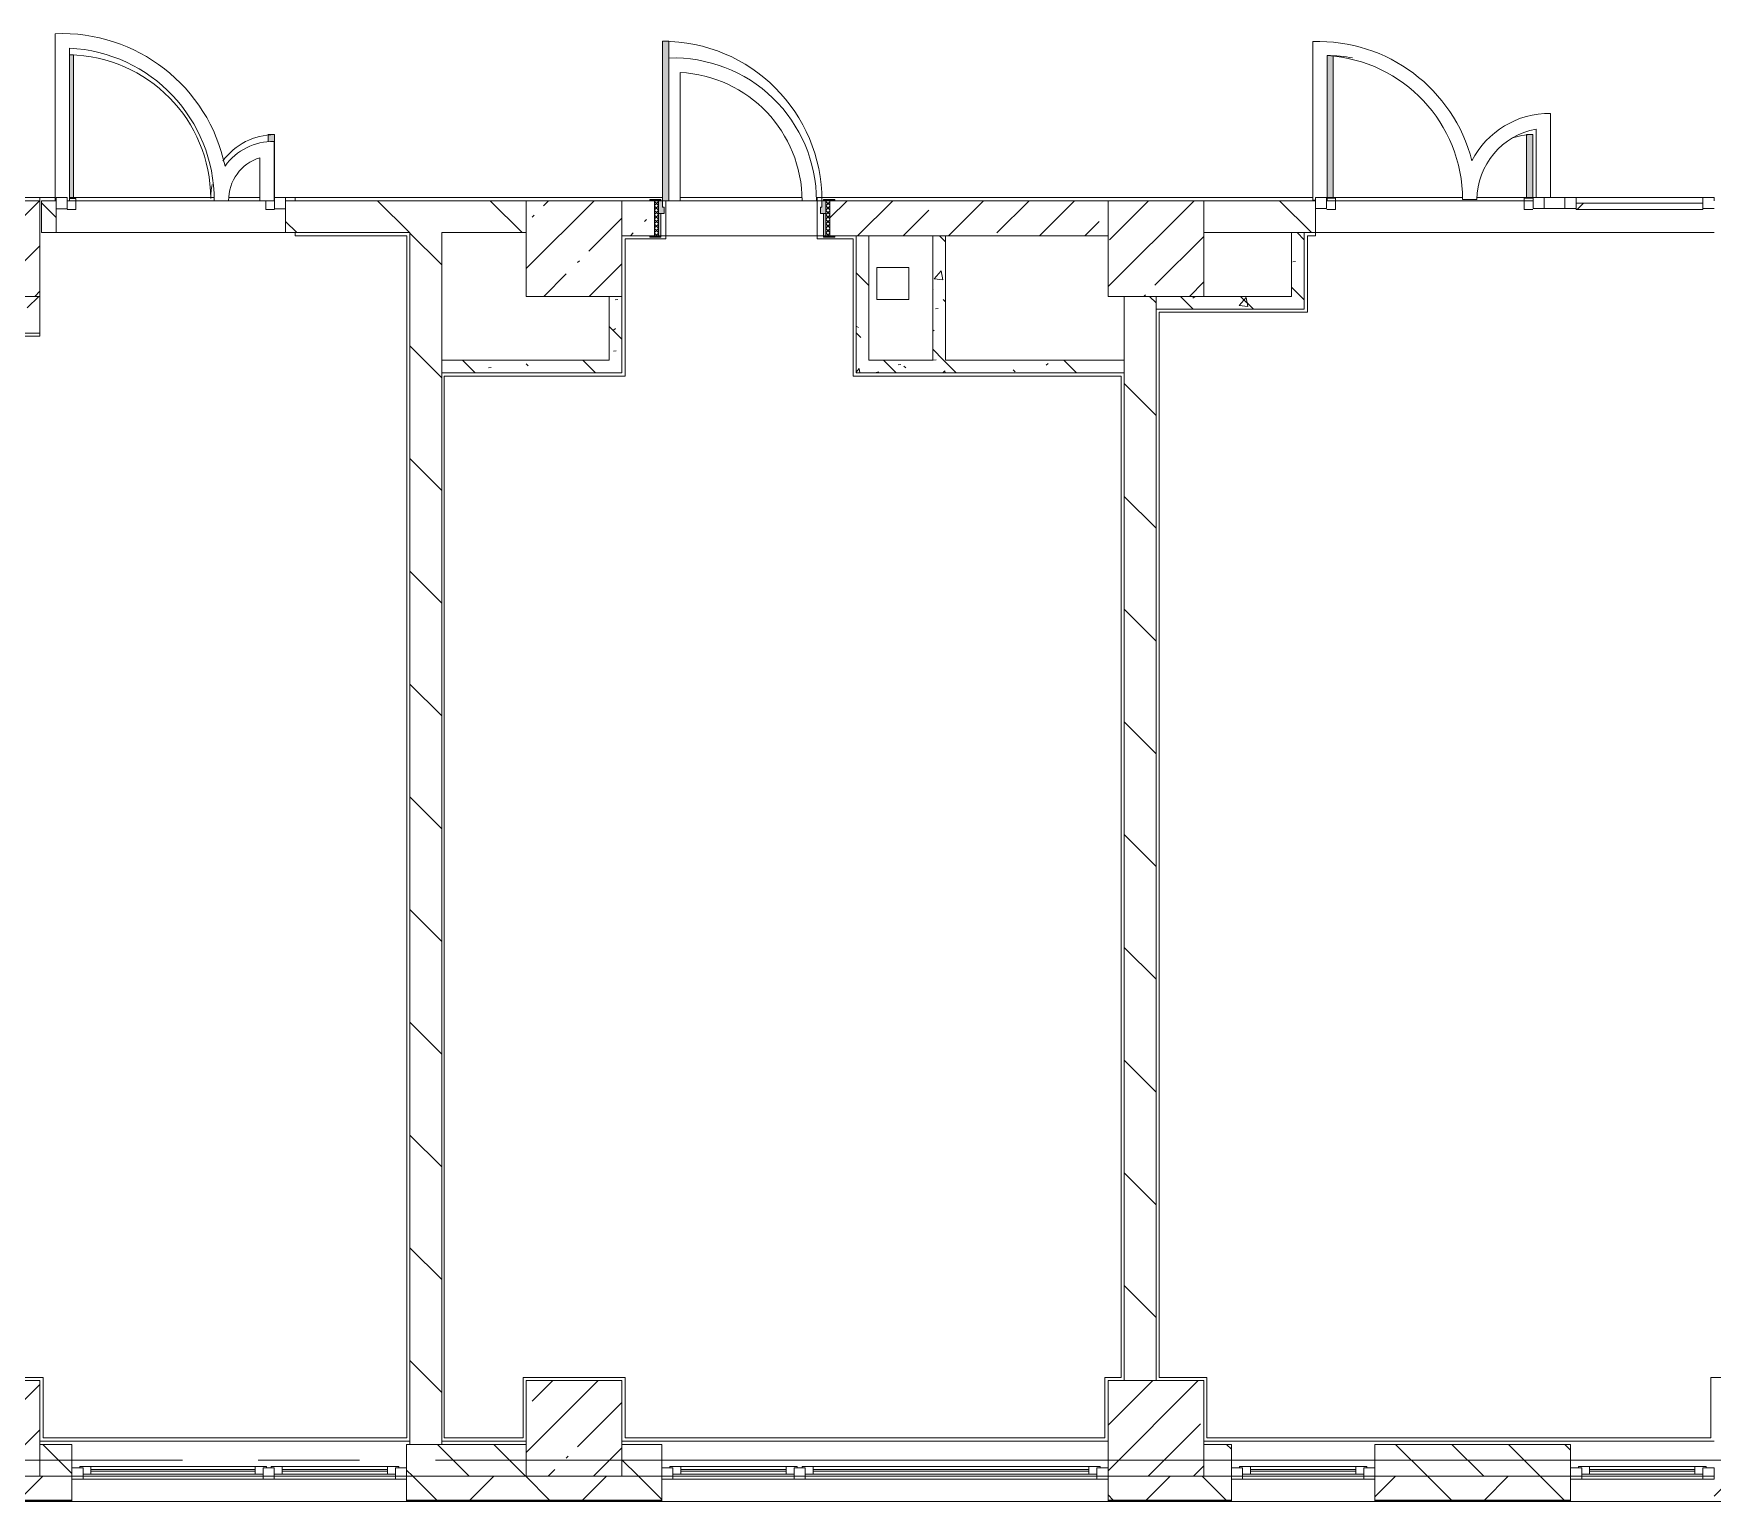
# Model space of a CAD drawing. Header units: millimetres. Extents: x 35316 to 242799, y -8553 to 29000.
# Drawn here: x 130397 to 140927, y -258 to 8948 of the extents above; entities that cross this region are included whole.
import ezdxf

# ---------------------------------------------------------------- set-up
doc = ezdxf.new("R2010")
doc.units = ezdxf.units.MM
doc.linetypes.add('Осевая', pattern=[3175, 635, -476.25, 1587.5, -476.25])
for name, color, linetype, lineweight, true_color in [('A-DETL-GENF-6', 7, 'Continuous', 5, 0xaaaaaa), ('A-DOOR-3', 7, 'Continuous', 5, 0xaaaaaa), ('A-DOOR-4', 7, 'Continuous', 5, 0xe2e2e2), ('A-DOOR-FRAM-2', 7, 'Continuous', 5, 0xe2e2e2), ('A-DOOR-FRAM-3', 7, 'Continuous', 5, 0xaaaaaa), ('A-FLOR-3', 7, 'Continuous', 5, 0xaaaaaa), ('I-WALL-6', 7, 'Continuous', 5, 0x787878)]:
    doc.layers.add(name, color=color, linetype=linetype, lineweight=lineweight, true_color=true_color)
for name, color, linetype, lineweight in [('A-GLAZ-2', 7, 'Continuous', 5), ('A-GLAZ-CURT-3', 7, 'Continuous', 5), ('A-GLAZ-CWMG-3', 7, 'Continuous', 5), ('A-WALL', 7, 'Continuous', 9), ('A-WALL-2', 7, 'Continuous', 5), ('I-WALL-5', 7, 'Continuous', 5), ('S-COLS-2', 7, 'Continuous', 5), ('Оси', 7, 'Continuous', 9), ('Оси-2', 7, 'Осевая', 9)]:
    doc.layers.add(name, color=color, linetype=linetype, lineweight=lineweight)
pattern_1 = [(135, (107926.8, 0), (-353.5534, -353.5534), [])]
pattern_2 = [(135, (107926.8, 0), (-377.171, -377.171), [533.4, -88.9, 17.78, -88.9]), (135, (107926.8, 376.94), (-377.171, -377.171), []), (50, (107926.8, 0), (637.6445, -55.787), [66.675, -733.425]), (355, (107926.8, 0), (-123.35, 668.699), [53.34, -586.74]), (100.451, (107979.94, -4.65), (514.299, 612.908), [56.665, -623.315]), (46.184, (107926.8, 177.8), (948.776, -147.15), [100.012, -1100.137]), (96.636, (108005.9, 165.5), (830.91, 865.997), [84.998, -934.973]), (351.184, (107926.8, 177.8), (830.918, 865.988), [80.01, -880.11]), (21, (108015.7, 133.35), (530.651, -357.928), [66.675, -733.425]), (326, (108015.7, 133.35), (216.308, 644.658), [53.34, -586.74]), (71.451, (108059.9, 103.5), (746.96, 286.724), [56.665, -623.315]), (37.5, (107926.8, 0), (10.8105, 295.9426), [16.764, -562.864, 16.764, -578.866, -588.962]), (37.5, (107926.8, 0), (10.8105, 295.9426), [-1175.258, 16.764, -572.198]), (7.5, (107926.8, 0), (233.869, 350.6318), [16.764, -322.834, 16.764, -549.529, -224.472]), (7.5, (107926.8, 0), (233.869, 350.6318), [-905.891, 16.764, -207.708]), (327.5, (107728.55, 0), (474.5678, -20.0513), [16.764, -205.486, 16.764, -676.656, -920.115]), (327.5, (107728.55, 0), (474.5678, -20.0513), [-915.67, 16.764, -903.351]), (317.5, (107639.65, 0), (518.452, 88.9934), [16.764, -272.161, 16.764, -443.738, -653.415]), (317.5, (107639.65, 0), (518.452, 88.9934), [-749.427, 16.764, -636.651])]

# ---------------------------------------------------------------- blocks, each defined once
blk = doc.blocks.new('BSC_Колонна _Прямоугольная - 600х600-23286269-3_3_2_птичка')
at = {"layer": 'S-COLS-2'}
h = blk.add_hatch(dxfattribs=at)
h.set_pattern_fill('FP_86', color=256, style=0, pattern_type=2)
h.set_pattern_definition([(45, (-29509.74, -7600), (-285.123, 285.123), []), (45, (-29224.6, -7600), (-285.123, 285.123), [504.031, -100.806, 16.764, -84.042])])
h.paths.add_polyline_path([(-300, -300), (300, -300), (300, 300), (-300, 300)])
for p, q in [((300, 300), (-300, 300)), ((-300, 300), (-300, -300)), ((300, -300), (300, 300)), ((-300, -300), (300, -300))]:
    blk.add_line(p, q, dxfattribs=at)
blk = doc.blocks.new('BSC_Колонна _Прямоугольная - 600х600-V109-3_3_2_птичка')
at = {"layer": 'S-COLS-2'}
h = blk.add_hatch(dxfattribs=at)
h.set_pattern_fill('FP_92', color=256, style=0, pattern_type=2)
h.set_pattern_definition([(45, (-25860, -200), (-285.123, 285.123), []), (45, (-25574.88, -200), (-285.123, 285.123), [504.031, -100.806, 16.764, -84.042])])
h.paths.add_polyline_path([(-300, -300), (300, -300), (300, 300), (-300, 300)])
for p, q in [((300, 300), (-300, 300)), ((-300, 300), (-300, -300)), ((300, -300), (300, 300)), ((-300, -300), (300, -300))]:
    blk.add_line(p, q, dxfattribs=at)
blk = doc.blocks.new('BSC_Колонна _Прямоугольная - 600х600-V110-3_3_2_птичка')
at = {"layer": 'S-COLS-2'}
h = blk.add_hatch(dxfattribs=at)
h.set_pattern_fill('FP_93', color=256, style=0, pattern_type=2)
h.set_pattern_definition([(45, (-29509.74, -200), (-285.123, 285.123), []), (45, (-29224.6, -200), (-285.123, 285.123), [504.031, -100.806, 16.764, -84.042])])
h.paths.add_polyline_path([(-300, -300), (300, -300), (300, 300), (-300, 300)])
for p, q in [((300, 300), (-300, 300)), ((-300, 300), (-300, -300)), ((300, -300), (300, 300)), ((-300, -300), (300, -300))]:
    blk.add_line(p, q, dxfattribs=at)
blk = doc.blocks.new('BSC_Колонна _Прямоугольная - 600х600-V121-3_3_2_птичка')
at = {"layer": 'S-COLS-2'}
h = blk.add_hatch(dxfattribs=at)
h.set_pattern_fill('FP_105', color=256, style=0, pattern_type=2)
h.set_pattern_definition([(45, (-25860, -7600), (-285.123, 285.123), []), (45, (-25574.88, -7600), (-285.123, 285.123), [504.031, -100.806, 16.764, -84.042])])
h.paths.add_polyline_path([(-300, -300), (300, -300), (300, 300), (-300, 300)])
for p, q in [((300, 300), (-300, 300)), ((-300, 300), (-300, -300)), ((300, -300), (300, 300)), ((-300, -300), (300, -300))]:
    blk.add_line(p, q, dxfattribs=at)
blk = doc.blocks.new('120_Окно_СКБ_2Ст - 120_Окно_СКБ_2Ст 2100х2500 _мал створка СЛЕВА_-V125-3_3_2_птичка')
at = {"layer": 'A-GLAZ-2'}
for p, q in [((-1050, -127), (-1050, -57)), ((-1050, -57), (-980, -57)), ((1050, -57), (-1050, -57)), ((-980, -57), (-980, -127)), ((-220, -87), (-980, -87)), ((-980, -87), (-980, -127)), ((-930, -137), (-930, -87)), ((-270, -137), (-270, -87)), ((-220, -127), (-220, -57)), ((-220, -57), (-150, -57)), ((-220, -127), (-220, -87)), ((-150, -57), (-150, -127)), ((980, -87), (-150, -87)), ((-150, -87), (-150, -127)), ((-100, -137), (-100, -87)), ((930, -137), (930, -87)), ((980, -127), (980, -57)), ((980, -57), (1050, -57)), ((980, -127), (980, -87)), ((1050, -57), (1050, -127)), ((-980, -127), (-1050, -127)), ((-1050, -127), (-1000, -127)), ((-980, -127), (-1000, -127)), ((-1000, -127), (-1000, -137)), ((-1000, -137), (-200, -137)), ((-200, -137), (-1000, -137)), ((-930, -107), (-270, -107)), ((-270, -117), (-930, -117)), ((-150, -127), (-220, -127)), ((-200, -127), (-220, -127)), ((-200, -127), (-170, -127)), ((-200, -137), (-200, -127)), ((-150, -127), (-170, -127)), ((-170, -127), (-170, -137)), ((-170, -137), (1000, -137)), ((1000, -137), (-170, -137)), ((-100, -107), (930, -107)), ((930, -117), (-100, -117)), ((1050, -127), (980, -127)), ((1000, -127), (980, -127)), ((1000, -127), (1050, -127)), ((1000, -137), (1000, -127))]:
    blk.add_line(p, q, dxfattribs=at)
blk = doc.blocks.new('120_Окно_СКБ_1Ст - 120_Окно_СКБ_1Ст 900х2500_h_-22445987-3_3_2_птичка')
at = {"layer": 'A-GLAZ-2'}
for p, q in [((-450, -127), (-450, -57)), ((-450, -57), (-380, -57)), ((450, -57), (-450, -57)), ((-380, -57), (-380, -127)), ((380, -87), (-380, -87)), ((-380, -87), (-380, -127)), ((-330, -137), (-330, -87)), ((330, -137), (330, -87)), ((380, -127), (380, -57)), ((380, -57), (450, -57)), ((380, -127), (380, -87)), ((450, -57), (450, -127)), ((-380, -127), (-450, -127)), ((-450, -127), (-400, -127)), ((-380, -127), (-400, -127)), ((-400, -127), (-400, -137)), ((-400, -137), (400, -137)), ((400, -137), (-400, -137)), ((-330, -107), (330, -107)), ((330, -117), (-330, -117)), ((450, -127), (380, -127)), ((400, -127), (380, -127)), ((400, -127), (450, -127)), ((400, -137), (400, -127))]:
    blk.add_line(p, q, dxfattribs=at)
blk = doc.blocks.new('120_Окно_СКБ_2Ст - 120_Окно_СКБ_2Ст 2800х2500_створка_-22445922-3_3_2_птичка')
at = {"layer": 'A-GLAZ-2'}
for p, q in [((-1400, -127), (-1400, -57)), ((-1400, -57), (-1330, -57)), ((1400, -57), (-1400, -57)), ((-1330, -57), (-1330, -127)), ((500, -87), (-1330, -87)), ((-1330, -87), (-1330, -127)), ((-1280, -137), (-1280, -87)), ((450, -137), (450, -87)), ((500, -127), (500, -57)), ((500, -57), (570, -57)), ((500, -127), (500, -87)), ((570, -57), (570, -127)), ((1330, -87), (570, -87)), ((570, -87), (570, -127)), ((620, -137), (620, -87)), ((1280, -137), (1280, -87)), ((1330, -127), (1330, -57)), ((1330, -57), (1400, -57)), ((1330, -127), (1330, -87)), ((1400, -57), (1400, -127)), ((-1330, -127), (-1400, -127)), ((-1400, -127), (-1350, -127)), ((-1330, -127), (-1350, -127)), ((-1350, -127), (-1350, -137)), ((-1350, -137), (520, -137)), ((520, -137), (-1350, -137)), ((-1280, -107), (450, -107)), ((450, -117), (-1280, -117)), ((570, -127), (500, -127)), ((520, -127), (500, -127)), ((520, -127), (550, -127)), ((520, -137), (520, -127)), ((570, -127), (550, -127)), ((550, -127), (550, -137)), ((550, -137), (1350, -137)), ((1350, -137), (550, -137)), ((620, -107), (1280, -107)), ((1280, -117), (620, -117)), ((1400, -127), (1330, -127)), ((1350, -127), (1330, -127)), ((1350, -127), (1400, -127)), ((1350, -137), (1350, -127))]:
    blk.add_line(p, q, dxfattribs=at)
blk = doc.blocks.new('BSC_Колонна _Прямоугольная - 600х600-V221-3_3_2_птичка')
at = {"layer": 'S-COLS-2'}
h = blk.add_hatch(dxfattribs=at)
h.set_pattern_fill('FP_166', color=256, style=0, pattern_type=2)
h.set_pattern_definition([(45, (-22210, -7600), (-285.123, 285.123), []), (45, (-21924.88, -7600), (-285.123, 285.123), [504.031, -100.806, 16.764, -84.042])])
h.paths.add_polyline_path([(-300, -300), (300, -300), (300, 300), (-300, 300)])
for p, q in [((300, 300), (-300, 300)), ((-300, 300), (-300, -300)), ((300, -300), (300, 300)), ((-300, -300), (300, -300))]:
    blk.add_line(p, q, dxfattribs=at)
blk = doc.blocks.new('BSC_Колонна _Прямоугольная - 600х600-V222-3_3_2_птичка')
at = {"layer": 'S-COLS-2'}
h = blk.add_hatch(dxfattribs=at)
h.set_pattern_fill('FP_167', color=256, style=0, pattern_type=2)
h.set_pattern_definition([(45, (-22210, -200), (-285.123, 285.123), []), (45, (-21924.88, -200), (-285.123, 285.123), [504.031, -100.806, 16.764, -84.042])])
h.paths.add_polyline_path([(-300, -300), (300, -300), (300, 300), (-300, 300)])
for p, q in [((300, 300), (-300, 300)), ((-300, 300), (-300, -300)), ((300, -300), (300, 300)), ((-300, -300), (300, -300))]:
    blk.add_line(p, q, dxfattribs=at)
blk = doc.blocks.new('110_Дверь_СКБ_1Ст_Внутренняя1 - Д-4_п__1100x2100h_административные помещения-32218723-3_3_2_птичка')
at = {"layer": 'A-DOOR-3'}
h = blk.add_hatch(dxfattribs=at)
h.set_pattern_fill('FP_33', color=256, style=0, pattern_type=2)
h.set_pattern_definition([(135, (1751.41, 174.685), (-14.14214, -14.14214), []), (225, (1751.41, 174.685), (14.14214, -14.14214), [])])
h.paths.add_polyline_path([(562.5, -110), (562.5, 110), (537.5, 110), (537.5, -110)])
at = {"layer": 'A-DOOR-4'}
h = blk.add_hatch(color=256, dxfattribs=at)
h.paths.add_polyline_path([(537.5, 30), (537.5, 110), (512.5, 110), (512.5, 70), (502.5, 70), (502.5, 30)])
h.paths.add_polyline_path([(-477.5, 30), (-477.5, 70), (-487.5, 70), (-487.5, 110), (-512.5, 110), (-512.5, 30)])
at = {"layer": 'A-DOOR-FRAM-2'}
for points in [[(-447.5, 110), (-447.5, 1110), (-487.5, 1110), (-487.5, 110)], [(-497.5, 110), (-497.5, 118), (-567.5, 118), (-562.4, 110)], [(592.5, 110), (592.5, 118), (522.5, 118), (522.5, 110)], [(-497.5, -110), (-497.5, 30), (-512.5, 30), (-512.5, -110)], [(537.5, -110), (537.5, 30), (522.5, 30), (522.5, -110)], [(-497.5, -118), (-497.5, -110), (-567.5, -110), (-562.4, -118)], [(592.5, -118), (592.5, -110), (522.5, -110), (522.5, -118)]]:
    blk.add_hatch(color=256, dxfattribs=at).paths.add_polyline_path(points)
at = {"layer": 'A-DOOR-FRAM-3'}
h = blk.add_hatch(dxfattribs=at)
h.set_pattern_fill('FP_34', color=256, style=0, pattern_type=2)
h.set_pattern_definition([(45, (-371.384, 174.685), (-14.1421, 14.1421), []), (135, (-371.384, 174.685), (-14.1421, -14.1421), [])])
h.paths.add_polyline_path([(-512.5, -110), (-512.5, 110), (-537.5, 110), (-537.5, -110)])
at = {"layer": 'A-DOOR-3'}
for p, q in [((-487.5, 1110), (-487.5, 110)), ((-447.5, 1110), (-487.5, 1110)), ((-447.5, 110), (-447.5, 1110)), ((-487.5, 110), (-447.5, 110))]:
    blk.add_line(p, q, dxfattribs=at)
blk.add_arc((-487.5, 110), 1000, 360, 90, dxfattribs=at)
at = {"layer": 'A-DOOR-FRAM-3'}
for p, q in [((-497.5, 118), (-567.5, 118)), ((-567.5, 118), (-567.5, 110)), ((-567.5, 110), (-497.5, 110)), ((-512.5, 110), (-537.5, 110)), ((-537.5, 110), (-537.5, -110)), ((-487.5, 110), (-512.5, 110)), ((-512.5, 110), (-512.5, 30)), ((-512.5, -110), (-512.5, 110)), ((-497.5, 110), (-512.5, 110)), ((-512.5, 110), (-512.5, 109)), ((-512.5, 109), (-497.5, 109)), ((-497.5, 110), (-497.5, 118)), ((-497.5, 109), (-497.5, 110)), ((-487.5, 70), (-487.5, 110)), ((512.5, 110), (512.5, 70)), ((537.5, 110), (512.5, 110)), ((592.5, 118), (522.5, 118)), ((522.5, 118), (522.5, 110)), ((537.5, 110), (522.5, 110)), ((522.5, 110), (522.5, 109)), ((522.5, 110), (592.5, 110)), ((522.5, 109), (537.5, 109)), ((537.5, 30), (537.5, 110)), ((562.5, 110), (537.5, 110)), ((537.5, 110), (537.5, -110)), ((537.5, 109), (537.5, 110)), ((562.5, -110), (562.5, 110)), ((592.5, 110), (592.5, 118)), ((-512.5, 30), (-477.5, 30)), ((-497.5, 30), (-512.5, 30)), ((-512.5, 30), (-512.5, -110)), ((-497.5, -110), (-497.5, 30)), ((-477.5, 70), (-487.5, 70)), ((-477.5, 30), (-477.5, 70)), ((512.5, 70), (502.5, 70)), ((502.5, 70), (502.5, 30)), ((502.5, 30), (537.5, 30)), ((537.5, 30), (522.5, 30)), ((522.5, 30), (522.5, -110)), ((537.5, -110), (537.5, 30)), ((-497.5, -110), (-567.5, -110)), ((-567.5, -110), (-567.5, -118)), ((-567.5, -118), (-497.5, -118)), ((-537.5, -110), (-512.5, -110)), ((-512.5, -110), (-497.5, -110)), ((-497.5, -118), (-497.5, -110)), ((522.5, -110), (537.5, -110)), ((592.5, -110), (522.5, -110)), ((522.5, -110), (522.5, -118)), ((522.5, -118), (592.5, -118)), ((537.5, -110), (562.5, -110)), ((592.5, -118), (592.5, -110))]:
    blk.add_line(p, q, dxfattribs=at)
blk = doc.blocks.new('Прямоугольный импост - 50 x 70 мм-31700031-3_3_2_птичка')
at = {"layer": 'A-GLAZ-CWMG-3'}
for p, q in [((-70, 35), (0, 35)), ((-70, -35), (-70, 35)), ((0, -35), (-70, -35)), ((0, -15), (0, -35))]:
    blk.add_line(p, q, dxfattribs=at)
blk = doc.blocks.new('Дверь_Витражная_остекление_ - ДВН_ДАО_Главный вход_1200 в свету-31742133-3_3_2_птичка')
at = {"layer": 'A-DOOR-4'}
for points in [[(-607, 30), (-607, 920), (-643, 925), (-643, 30)], [(607, 30), (647, 35), (647, 430), (607, 430), (607, 35)]]:
    blk.add_hatch(color=256, dxfattribs=at).paths.add_polyline_path(points)
at = {"layer": 'A-DETL-GENF-6'}
for p, q in [((-607, 30), (-607, 920)), ((647, 430), (607, 430)), ((607, 430), (607, 30)), ((647, 35), (647, 430)), ((-643, 30), (-607, 30)), ((-592, 30), (-643, 30)), ((-592, -40), (-592, 30)), ((592, -40), (592, 30)), ((592, 30), (647, 30)), ((607, 30), (647, 30)), ((-647, -40), (-592, -40)), ((647, -40), (592, -40))]:
    blk.add_line(p, q, dxfattribs=at)
at = {"layer": 'A-DOOR-3'}
blk.add_line((647, 430), (647, 35), dxfattribs=at)
for centre, radius, start, end in [((-647, 30), 895, 79.5087, 89.7197), ((647, 30), 400, 90, 110.0384)]:
    blk.add_arc(centre, radius, start, end, dxfattribs=at)
blk = doc.blocks.new('Системная панель - Стемалит - 40мм-32257327-3_3_2_птичка')
at = {"layer": 'A-GLAZ-CURT-3'}
for p, q in [((65, 35), (-65, 35)), ((-65, 35), (-65, -35)), ((65, -35), (65, 35)), ((-65, -35), (65, -35))]:
    blk.add_line(p, q, dxfattribs=at)
blk = doc.blocks.new('Прямоугольный импост - 50 x 70 мм-31687886-3_3_2_птичка')
at = {"layer": 'A-GLAZ-CWMG-3'}
for p, q in [((-35, 35), (35, 35)), ((-35, -35), (-35, 35)), ((35, 35), (35, -35)), ((35, -35), (-35, -35))]:
    blk.add_line(p, q, dxfattribs=at)
blk = doc.blocks.new('Прямоугольный импост - 50 x 70 мм-31701779-3_3_2_птичка')
at = {"layer": 'A-GLAZ-CWMG-3'}
for p, q in [((0, 35), (-70, 35)), ((-70, 35), (-70, -35)), ((0, -35), (0, 35)), ((-70, -35), (0, -35))]:
    blk.add_line(p, q, dxfattribs=at)
blk = doc.blocks.new('Системная панель - Стекло - 40мм-32257331-3_3_2_птичка')
at = {"layer": 'A-GLAZ-CURT-3'}
h = blk.add_hatch(dxfattribs=at)
h.set_pattern_fill('FP_191', color=256, style=0, pattern_type=2)
h.set_pattern_definition([(45, (-33042.5, -7385), (-1414.21, 1414.21), [1000, -3000]), (45, (-34042.5, -7885), (-1414.21, 1414.21), [3000, -1000]), (45, (-32042.5, -8385), (-1414.21, 1414.21), [1000, -3000])])
h.paths.add_polyline_path([(398, -40), (398, 0), (-398, 0), (-398, -40), (156, -40)])
for p, q in [((398, 0), (-398, 0)), ((-398, 0), (-398, -40)), ((398, -40), (398, 0)), ((-398, -40), (398, -40))]:
    blk.add_line(p, q, dxfattribs=at)
blk = doc.blocks.new('Прямоугольный импост - 50 x 70 мм-31702100-3_3_2_птичка')
at = {"layer": 'A-GLAZ-CWMG-3'}
for p, q in [((-35, 35), (35, 35)), ((-35, -35), (-35, 35)), ((35, 35), (35, -35)), ((35, -35), (-35, -35))]:
    blk.add_line(p, q, dxfattribs=at)
blk = doc.blocks.new('Прямоугольный импост - 50 x 70 мм-31720914-3_3_2_птичка')
at = {"layer": 'A-GLAZ-CWMG-3'}
blk.add_line((32940, 7920), (32145, 7920), dxfattribs=at)
blk = doc.blocks.new('Прямоугольный импост - 50 x 70 мм-31927764-3_3_2_птичка')
at = {"layer": 'A-GLAZ-CWMG-3'}
for p, q in [((-70, 35), (0, 35)), ((-70, -35), (-70, 35)), ((0, 35), (0, -35)), ((0, -35), (-70, -35))]:
    blk.add_line(p, q, dxfattribs=at)
blk = doc.blocks.new('Дверь_Витражная_остекление_ - ДВН_ДАО_Главный вход_1200 в свету Д-22 _п_-V275-3_3_2_птичка')
at = {"layer": 'A-DOOR-4'}
for points in [[(-636, 30), (-610, 30), (-610, 930), (-636, 930), (-636, 126)], [(648, 30), (650, 35), (648, 430), (610, 430), (610, 386), (648, 388), (648, 35)]]:
    blk.add_hatch(color=256, dxfattribs=at).paths.add_polyline_path(points)
at = {"layer": 'A-DETL-GENF-6'}
for p, q in [((-610, 930), (-636, 930)), ((-610, 30), (-610, 930)), ((650, 430), (610, 430)), ((610, 430), (610, 386)), ((650, 35), (650, 430)), ((-636, 30), (-610, 30)), ((-595, 30), (-636, 30)), ((-595, -40), (-595, 30)), ((595, -40), (595, 16)), ((-650, -40), (-595, -40)), ((650, -40), (595, -40))]:
    blk.add_line(p, q, dxfattribs=at)
at = {"layer": 'A-DOOR-3'}
blk.add_line((650, 430), (650, 35), dxfattribs=at)
for centre, radius, start, end in [((-650, 30), 900, 360, 89.1007), ((650, 30), 400, 90, 144.0144), ((650, 30), 400, 167.5043, 180)]:
    blk.add_arc(centre, radius, start, end, dxfattribs=at)

msp = doc.modelspace()

# ---------------------------------------------------------------- hatches: boundary and pattern name
at = {"layer": 'A-WALL-2'}
h = msp.add_hatch(dxfattribs=at)
h.set_pattern_fill('FP_110', color=256, style=0, pattern_type=2)
h.set_pattern_definition([(135, (107926.8, 0), (-176.7767, -176.7767), [])])
h.paths.add_polyline_path([(140036.8, -100), (140036.8, 100), (138809.6, 100), (138809.6, -100), (139565.5, -100)])
h.paths.add_polyline_path([(145916.8, -100), (145916.8, 100), (145349.8, 100), (145349.8, -100)])
h.paths.add_polyline_path([(137909.6, -100), (137909.6, 100), (137736.5, 100), (137736.5, -100)])
h.paths.add_polyline_path([(144334.2, -100), (144449.8, -100), (144449.8, 100), (143896.8, 100), (143896.8, -100)])
h.paths.add_polyline_path([(141536.8, -100), (141796.8, -100), (141796.8, 100), (141536.8, 100), (141536.8, 39.5)])
h.paths.add_polyline_path([(127286.8, -100), (128636.8, -100), (128636.8, 100), (127286.8, 100)])
h.paths.add_polyline_path([(134086.8, -100), (134336.5, -100), (134336.5, 100), (134086.8, 100), (134086.8, -63.8)])
h.paths.add_polyline_path([(132736.8, -100), (133486.8, -100), (133486.8, 100), (132736.8, 100)])
h.paths.add_polyline_path([(123536.8, -100), (123536.8, 100), (122786.8, 100), (122786.8, -100)])
h.paths.add_polyline_path([(130636.8, -100), (130636.8, 100), (130436.8, 100), (130436.8, -100)])
h.paths.add_polyline_path([(125186.8, -100), (125186.8, 100), (124436.8, 100), (124436.8, -100), (124729.4, -100)])
h.paths.add_polyline_path([(129536.8, -100), (129836.8, -100), (129836.8, 100), (129536.8, 100)])
h.paths.add_polyline_path([(115586.8, -100), (115586.8, 100), (114756.8, 100), (114756.8, -100), (115192, -100)])
h.paths.add_polyline_path([(118286.5, -100), (119036.8, -100), (119036.8, 100), (118286.5, 100)])
h.paths.add_polyline_path([(119936.8, -100), (120086.8, -100), (120086.8, 100), (119936.8, 100)])
h = msp.add_hatch(dxfattribs=at)
h.set_pattern_fill('FP_112', color=256, style=0, pattern_type=2)
h.set_pattern_definition([(45, (107926.8, 0), (-353.5534, 353.5534), []), (135, (107926.8, 0), (-353.5534, -353.5534), [])])
h.paths.add_polyline_path([(140936.8, -250), (141796.8, -250), (141796.8, -100), (140936.8, -100)])
h.paths.add_polyline_path([(146236.9, -250), (146236.9, -100), (145349.8, -100), (145349.8, -250), (145923.8, -250)])
h.paths.add_polyline_path([(137446, -250), (137909.6, -250), (137909.6, -100), (137136.5, -100), (137136.5, -250)])
h.paths.add_polyline_path([(138809.6, -250), (140036.8, -250), (140036.8, -100), (138809.6, -100)])
h.paths.add_polyline_path([(144449.8, -250), (144449.8, -100), (143896.8, -100), (143896.8, -250), (144334.2, -250)])
h.paths.add_polyline_path([(134266.9, -250), (134336.5, -250), (134336.5, -100), (132736.8, -100), (132736.8, -250), (133207.2, -250)])
h.paths.add_polyline_path([(128636.8, -250), (128636.8, -100), (127286.8, -100), (127286.8, -250), (127908.6, -250)])
h.paths.add_polyline_path([(124729.4, -250), (125186.8, -250), (125186.8, -100), (124436.8, -100), (124436.8, -250)])
h.paths.add_polyline_path([(129536.8, -250), (130636.8, -250), (130636.8, -100), (129536.8, -100)])
h.paths.add_polyline_path([(122786.8, -250), (123536.8, -250), (123536.8, -100), (122786.8, -100)])
h.paths.add_polyline_path([(120490.6, -250), (120686.8, -250), (120686.8, -100), (119936.8, -100), (119936.8, -250)])
h.paths.add_polyline_path([(109893.4, -250), (111656.8, -250), (111656.8, -100), (107666.8, -100), (107666.8, -250), (107774, -250)])
h.paths.add_polyline_path([(118371.1, -250), (119036.8, -250), (119036.8, -100), (118286.5, -100), (118286.5, -250)])
h.paths.add_polyline_path([(116186.5, -250), (116186.5, -100), (114756.8, -100), (114756.8, -250), (115192, -250)])
at = {"layer": 'I-WALL-5'}
h = msp.add_hatch(dxfattribs=at)
h.set_pattern_fill('FP_111', color=256, style=0, pattern_type=2)
h.set_pattern_definition(pattern_1)
h.paths.add_polyline_path([(131977.8, 7700), (133486.8, 7700), (133486.8, 7900), (131977.8, 7900)])
h.paths.add_polyline_path([(130537.8, 7700), (130537.8, 7900), (130446.8, 7900), (130446.8, 7700)])
h = msp.add_hatch(dxfattribs=at)
h.set_pattern_fill('FP_108', color=256, style=0, pattern_type=2)
h.set_pattern_definition([(45, (107926.8, 0), (-285.123, 285.123), []), (45, (108211.92, 0), (-285.123, 285.123), [504.031, -100.806, 16.764, -84.042])])
h.paths.add_polyline_path([(136116.5, 7680), (137136.5, 7680), (137136.5, 7900), (135391.8, 7900), (135391.8, 7680), (136036.5, 7680)])
h.paths.add_polyline_path([(134291.8, 7680), (134291.8, 7900), (134086.8, 7900), (134086.8, 7680), (134266.9, 7680)])
h = msp.add_hatch(dxfattribs=at)
h.set_pattern_fill('FP_111', color=256, style=0, pattern_type=2)
h.set_pattern_definition(pattern_1)
h.paths.add_polyline_path([(145916.8, 7700), (145916.8, 7900), (143936.8, 7900), (143936.8, 7830), (142736.8, 7830), (142736.8, 7900), (141536.8, 7900), (141536.8, 7700), (145216.8, 7700)])
h.paths.add_polyline_path([(138366.5, 7700), (138436.8, 7700), (138436.8, 7900), (137736.5, 7900), (137736.5, 7700), (138286.5, 7700)])
h = msp.add_hatch(dxfattribs=at)
h.set_pattern_fill('FP_111', color=256, style=0, pattern_type=2)
h.set_pattern_definition(pattern_1)
h.paths.add_polyline_path([(132957.5, 100), (132957.5, 7700), (132757.5, 7700), (132757.5, 100)])
h = msp.add_hatch(dxfattribs=at)
h.set_pattern_fill('FP_113', color=256, style=0, pattern_type=2)
h.set_pattern_definition([(45, (107926.8, 0), (-176.7767, 176.7767), [])])
h.paths.add_polyline_path([(130436.8, 7070), (130436.8, 7300), (130356.8, 7300), (130356.8, 7070)])
h = msp.add_hatch(dxfattribs=at)
h.set_pattern_fill('FP_111', color=256, style=0, pattern_type=2)
h.set_pattern_definition(pattern_1)
h.paths.add_polyline_path([(137434.4, 500), (137437.5, 500), (137437.5, 7300), (137237.5, 7300), (137237.5, 500)])
at = {"layer": 'I-WALL-6'}
h = msp.add_hatch(dxfattribs=at)
h.set_pattern_fill('FP_117', color=256, style=0, pattern_type=2)
h.set_pattern_definition(pattern_2)
h.paths.add_polyline_path([(138366.5, 7300), (138366.5, 7700), (138286.5, 7700), (138286.5, 7300)])
h = msp.add_hatch(dxfattribs=at)
h.set_pattern_fill('FP_117', color=256, style=0, pattern_type=2)
h.set_pattern_definition(pattern_2)
h.paths.add_polyline_path([(135556.5, 6820), (135636.5, 6820), (135636.5, 7680), (135556.5, 7680), (135556.5, 6826.9)])
h = msp.add_hatch(dxfattribs=at)
h.set_pattern_fill('FP_117', color=256, style=0, pattern_type=2)
h.set_pattern_definition(pattern_2)
h.paths.add_polyline_path([(136116.5, 6900), (136116.5, 7680), (136036.5, 7680), (136036.5, 6900)])
h = msp.add_hatch(dxfattribs=at)
h.set_pattern_fill('FP_117', color=256, style=0, pattern_type=2)
h.set_pattern_definition(pattern_2)
h.paths.add_polyline_path([(134086.8, 6820), (134086.8, 7300), (134006.8, 7300), (134006.8, 6820)])
h = msp.add_hatch(dxfattribs=at)
h.set_pattern_fill('FP_117', color=256, style=0, pattern_type=2)
h.set_pattern_definition(pattern_2)
h.paths.add_polyline_path([(137437.5, 7220), (138366.5, 7220), (138366.5, 7300), (137437.5, 7300)])
h = msp.add_hatch(dxfattribs=at)
h.set_pattern_fill('FP_117', color=256, style=0, pattern_type=2)
h.set_pattern_definition(pattern_2)
h.paths.add_polyline_path([(134006.8, 6820), (134006.8, 6900), (132957.5, 6900), (132957.5, 6820), (133207.2, 6820)])
h = msp.add_hatch(dxfattribs=at)
h.set_pattern_fill('FP_117', color=256, style=0, pattern_type=2)
h.set_pattern_definition(pattern_2)
h.paths.add_polyline_path([(135636.5, 6820), (137237.5, 6820), (137237.5, 6900), (135636.5, 6900), (135636.5, 6826.9)])

# ---------------------------------------------------------------- linework, layer by layer
at = {"layer": 'A-FLOR-3'}
for p, q in [((130531.7, 8947.1), (130531.7, 7900)), ((130621.7, 7900), (130621.7, 8856.8)), ((138421.2, 8897.4), (138421.2, 7903)), ((138511.2, 7903), (138511.2, 8809.8)), ((134451.8, 7900), (134451.8, 8704)), ((139911.3, 7920), (139911.3, 8446.9)), ((139821.3, 8349.4), (139821.3, 7920)), ((131905.8, 7900), (131905.8, 8271.9)), ((131815.8, 8169.4), (131815.8, 7900)), ((130531.7, 7920), (123096.1, 7920)), ((130436.8, 7920), (130436.8, 7900)), ((130607.8, 7900), (130621.7, 7900)), ((130621.7, 7920), (131528.8, 7920)), ((131529.8, 7900), (131619.8, 7900)), ((131621.7, 7920), (131815.8, 7920)), ((131815.8, 7900), (131905.8, 7900)), ((134341.8, 7920), (131905.8, 7920)), ((132036.8, 7900), (132036.8, 7920)), ((134361.8, 7900), (134361.8, 7660)), ((134381.8, 7900), (134451.8, 7900)), ((134451.8, 7920), (135215.6, 7920)), ((135216.8, 7900), (135306.8, 7900)), ((138421.2, 7920), (135305.6, 7920)), ((135311.8, 7660), (135311.8, 7920)), ((138421.2, 7903), (138436.8, 7903)), ((138511.2, 7920), (139359, 7920)), ((139359.8, 7906.5), (139449.8, 7906.5)), ((139451, 7920), (139801.8, 7920)), ((132036.8, 7680), (132036.8, 7700)), ((138436.8, 7700), (138436.8, 7680)), ((132737.5, 7680), (132036.8, 7680)), ((132737.5, 140), (132737.5, 7680)), ((134361.8, 7660), (134107.8, 7660)), ((134107.8, 7660), (134107.8, 6800)), ((135536.5, 7660), (135311.8, 7660)), ((135536.5, 6800), (135536.5, 7660)), ((138436.8, 7680), (138386.5, 7680)), ((138386.5, 7680), (138386.5, 7200)), ((135686.8, 7480), (135886.8, 7480)), ((135686.8, 7280), (135686.8, 7480)), ((135886.8, 7480), (135886.8, 7280)), ((135886.8, 7280), (135686.8, 7280)), ((138386.5, 7200), (137457.5, 7200)), ((137457.5, 7200), (137457.5, 520)), ((130436.8, 7070), (130436.8, 7050)), ((130436.8, 7050), (128585.8, 7050)), ((134107.8, 6800), (132972.8, 6800)), ((132972.8, 6800), (132972.8, 140)), ((137217.5, 6800), (135536.5, 6800)), ((137217.5, 520), (137217.5, 6800)), ((129816.8, 520), (130456.8, 520)), ((130456.8, 520), (130456.8, 140)), ((133467.8, 140), (133467.8, 520)), ((133467.8, 520), (134106.8, 520)), ((134106.8, 520), (134106.8, 140)), ((137116.5, 140), (137116.5, 520)), ((137116.5, 520), (137217.5, 520)), ((137457.5, 520), (137756.5, 520)), ((137756.5, 520), (137756.5, 140)), ((140916.8, 140), (140916.8, 520)), ((140916.8, 520), (141556.8, 520)), ((130456.8, 140), (132737.5, 140)), ((132972.8, 140), (133467.8, 140)), ((134106.8, 140), (137116.5, 140)), ((137756.5, 140), (140916.8, 140))]:
    msp.add_line(p, q, dxfattribs=at)
for centre, radius, start, end in [((130574.8, 7903), 1045, 11.78406, 92.36409), ((130574.8, 7903), 955, 359.82001, 87.18541), ((138454.8, 7903), 995, 14.33829, 91.93805), ((134411.8, 7900), 895, 0, 91.92148), ((138454.8, 7906.5), 905, 360, 86.42904), ((134411.8, 7900), 805, 360, 87.15183), ((139903.8, 7903), 544, 89.21005, 153.06648), ((139903.8, 7903), 454, 100.46985, 179.55829), ((131898.8, 7903), 369, 88.91556, 144.66492), ((131898.8, 7903), 279, 107.31049, 180.6161)]:
    msp.add_arc(centre, radius, start, end, dxfattribs=at)
at = {"layer": 'A-WALL'}
for p, q in [((138366.5, 7700), (138286.5, 7700)), ((135636.5, 7680), (135556.5, 7680)), ((136116.5, 7680), (136036.5, 7680)), ((137437.5, 7300), (137437.5, 7220)), ((132957.5, 6900), (132957.5, 6820)), ((137237.5, 6820), (137237.5, 6900)), ((132757.5, 100), (132957.5, 100)), ((130436.8, -100), (130636.8, -100)), ((132736.8, -100), (133486.8, -100)), ((134086.8, -100), (134336.5, -100)), ((137736.5, -100), (137909.6, -100)), ((138809.6, -100), (140036.8, -100)), ((129536.8, -250), (130636.8, -250)), ((129536.8, -253), (130636.8, -253)), ((132736.8, -250), (134336.5, -250)), ((132736.8, -253), (134336.5, -253)), ((137136.5, -250), (137909.6, -250)), ((137136.5, -253), (137909.6, -253)), ((138809.6, -250), (140036.8, -250)), ((138809.6, -253), (140036.8, -253))]:
    msp.add_line(p, q, dxfattribs=at)
at = {"layer": 'A-WALL-2'}
for p, q in [((130636.8, 100), (130436.8, 100)), ((130636.8, -258), (130636.8, 100)), ((132757.5, 100), (132736.8, 100)), ((132736.8, 100), (132736.8, -258)), ((133486.8, 100), (132957.5, 100)), ((134336.5, 100), (134086.8, 100)), ((134336.5, -258), (134336.5, 100)), ((137909.6, 100), (137736.5, 100)), ((137909.6, -258), (137909.6, 100)), ((140036.8, 100), (138809.6, 100)), ((138809.6, 100), (138809.6, -258)), ((140036.8, -258), (140036.8, 100)), ((130636.8, -100), (132736.8, -100)), ((134336.5, -100), (137136.5, -100)), ((137136.5, -100), (137136.5, -258)), ((137909.6, -100), (138809.6, -100)), ((140036.8, -100), (140936.8, -100)), ((119936.8, -258), (137136.5, -258)), ((144449.8, -258), (137136.5, -258))]:
    msp.add_line(p, q, dxfattribs=at)
at = {"layer": 'I-WALL-5'}
for p, q in [((130537.8, 7900), (130446.8, 7900)), ((130446.8, 7900), (130446.8, 7700)), ((130537.8, 7700), (130537.8, 7900)), ((130621.7, 7900), (131529.8, 7900)), ((131619.8, 7900), (131815.8, 7900)), ((133486.8, 7900), (131977.8, 7900)), ((131977.8, 7900), (131977.8, 7700)), ((134261.8, 7900), (134086.8, 7900)), ((134451.8, 7900), (135216.8, 7900)), ((135306.8, 7900), (135341.8, 7900)), ((137136.5, 7900), (135421.8, 7900)), ((138436.8, 7900), (137736.5, 7900)), ((138436.8, 7700), (138436.8, 7900)), ((138506.8, 7900), (139801.8, 7900)), ((132757.5, 7700), (130446.8, 7700)), ((132757.5, 7700), (132757.5, 100)), ((132957.5, 6900), (132957.5, 7700)), ((132957.5, 7700), (133486.8, 7700)), ((137736.5, 7700), (138286.5, 7700)), ((138286.5, 7700), (138286.5, 7300)), ((138366.5, 7220), (138366.5, 7700)), ((140936.8, 7700), (138366.5, 7700)), ((134086.8, 7680), (134261.8, 7680)), ((135351.8, 7680), (134331.8, 7680)), ((135421.8, 7680), (135556.5, 7680)), ((135556.5, 7680), (135556.5, 6820)), ((135636.5, 7680), (136036.5, 7680)), ((135636.5, 6900), (135636.5, 7680)), ((136036.5, 7680), (136036.5, 6900)), ((136116.5, 7680), (137136.5, 7680)), ((136116.5, 6900), (136116.5, 7680)), ((130436.8, 7070), (130436.8, 7300)), ((134006.8, 7300), (134006.8, 6900)), ((134086.8, 6820), (134086.8, 7300)), ((137237.5, 7300), (137237.5, 6900)), ((138286.5, 7300), (137736.5, 7300)), ((137437.5, 500), (137437.5, 7220)), ((137437.5, 7220), (138366.5, 7220)), ((128605.8, 7070), (130436.8, 7070)), ((134006.8, 6900), (132957.5, 6900)), ((136036.5, 6900), (135636.5, 6900)), ((137237.5, 6900), (136116.5, 6900)), ((132957.5, 100), (132957.5, 6820)), ((132957.5, 6820), (134086.8, 6820)), ((135556.5, 6820), (137237.5, 6820)), ((137237.5, 6820), (137237.5, 500)), ((130436.8, 120), (132758.1, 120)), ((132957.5, 120), (133486.8, 120)), ((134086.8, 120), (137136.5, 120)), ((137736.5, 120), (140936.8, 120))]:
    msp.add_line(p, q, dxfattribs=at)
at = {"layer": 'Оси'}
msp.add_line((134186.8, 0), (146686.8, 0), dxfattribs=at)
at = {"layer": 'Оси-2'}
msp.add_line((115931.3, 0), (134186.8, 0), dxfattribs=at)

# ---------------------------------------------------------------- block references
at = {"layer": 'A-DOOR-3'}
for name, p in [('110_Дверь_СКБ_1Ст_Внутренняя1 - Д-4_п__1100x2100h_административные помещения-32218723-3_3_2_птичка', (134829.3, 7790)), ('Дверь_Витражная_остекление_ - ДВН_ДАО_Главный вход_1200 в свету Д-22 _п_-V275-3_3_2_птичка', (131257.8, 7884)), ('Дверь_Витражная_остекление_ - ДВН_ДАО_Главный вход_1200 в свету-31742133-3_3_2_птичка', (139154.3, 7885))]:
    msp.add_blockref(name, p, dxfattribs=at)
at = {"layer": 'A-GLAZ-2', "rotation": 180}
for name, p in [('120_Окно_СКБ_2Ст - 120_Окно_СКБ_2Ст 2100х2500 _мал створка СЛЕВА_-V125-3_3_2_птичка', (131686.8, -175)), ('120_Окно_СКБ_2Ст - 120_Окно_СКБ_2Ст 2800х2500_створка_-22445922-3_3_2_птичка', (135736.5, -175)), ('120_Окно_СКБ_1Ст - 120_Окно_СКБ_1Ст 900х2500_h_-22445987-3_3_2_птичка', (138359.6, -175)), ('120_Окно_СКБ_1Ст - 120_Окно_СКБ_1Ст 900х2500_h_-22445987-3_3_2_птичка', (140486.8, -175))]:
    msp.add_blockref(name, p, dxfattribs=at)
at = {"layer": 'A-GLAZ-CURT-3'}
for name, p in [('Системная панель - Стемалит - 40мм-32257327-3_3_2_птичка', (139936.8, 7885)), ('Системная панель - Стекло - 40мм-32257331-3_3_2_птичка', (140469.3, 7885))]:
    msp.add_blockref(name, p, dxfattribs=at)
at = {"layer": 'A-GLAZ-CWMG-3', "rotation": 180}
for p in [(130537.8, 7884), (138436.8, 7885)]:
    msp.add_blockref('Прямоугольный импост - 50 x 70 мм-31701779-3_3_2_птичка', p, dxfattribs=at)
at = {"layer": 'A-GLAZ-CWMG-3', "extrusion": (0, 0, -1), "rotation": 180}
for name, p in [('Прямоугольный импост - 50 x 70 мм-31927764-3_3_2_птичка', (-131977.8, 7884)), ('Прямоугольный импост - 50 x 70 мм-31687886-3_3_2_птичка', (-139836.8, 7885)), ('Прямоугольный импост - 50 x 70 мм-31702100-3_3_2_птичка', (-140036.8, 7885)), ('Прямоугольный импост - 50 x 70 мм-31700031-3_3_2_птичка', (-140936.8, 7885))]:
    msp.add_blockref(name, p, dxfattribs=at)
at = {"layer": 'A-GLAZ-CWMG-3'}
msp.add_blockref('Прямоугольный импост - 50 x 70 мм-31720914-3_3_2_птичка', (107926.8, 0), dxfattribs=at)
at = {"layer": 'S-COLS-2'}
for name, p in [('BSC_Колонна _Прямоугольная - 600х600-V221-3_3_2_птичка', (130136.8, 7600)), ('BSC_Колонна _Прямоугольная - 600х600-V121-3_3_2_птичка', (133786.8, 7600)), ('BSC_Колонна _Прямоугольная - 600х600-23286269-3_3_2_птичка', (137436.5, 7600)), ('BSC_Колонна _Прямоугольная - 600х600-V222-3_3_2_птичка', (130136.8, 200)), ('BSC_Колонна _Прямоугольная - 600х600-V109-3_3_2_птичка', (133786.8, 200)), ('BSC_Колонна _Прямоугольная - 600х600-V110-3_3_2_птичка', (137436.5, 200))]:
    msp.add_blockref(name, p, dxfattribs=at)

doc.saveas('drawing.dxf')
